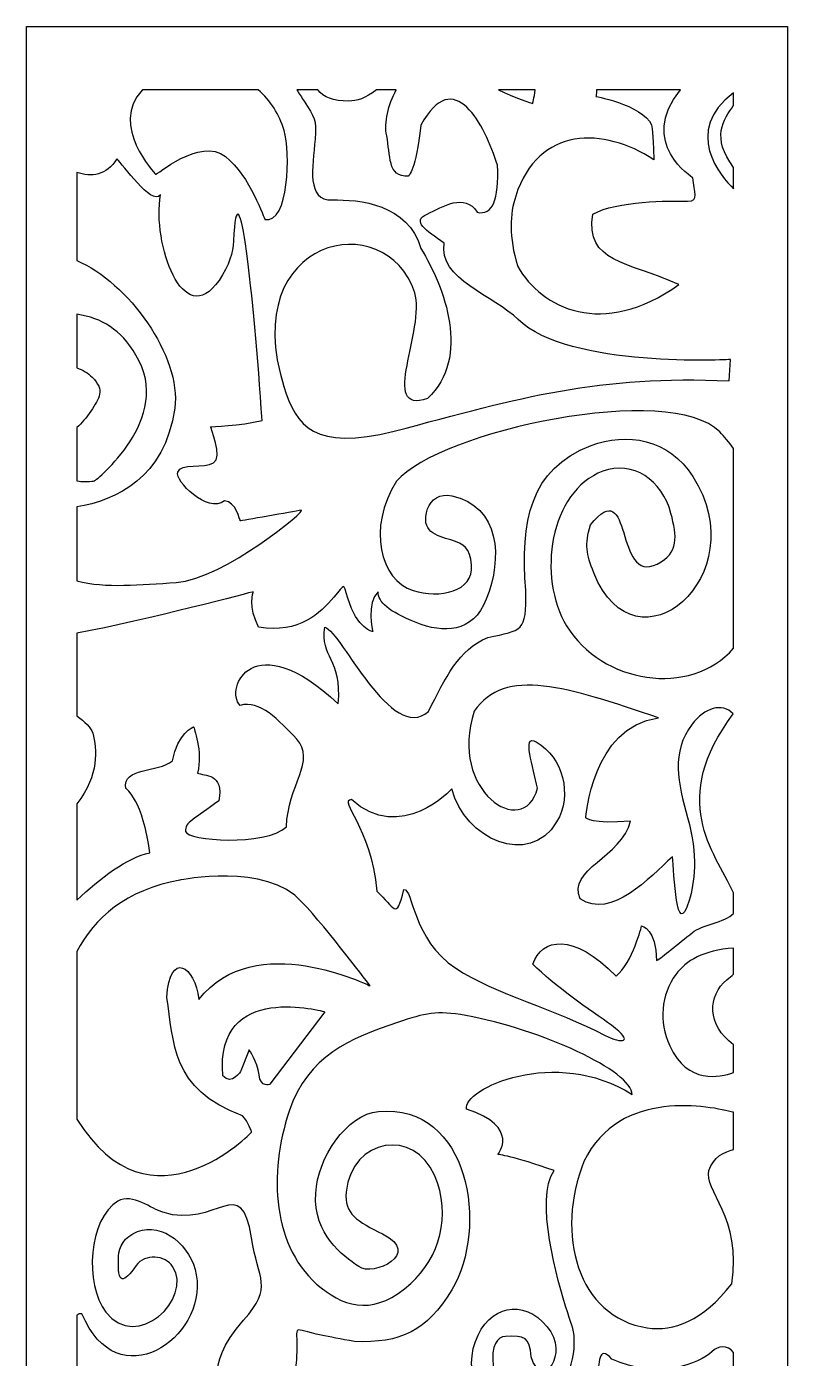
# Model space of a CAD drawing. Header units: centimetres. Extents: x -27 to -21.9, y -9 to 9.
# Drawn here: x -27 to -21.86, y 0 to 9 of the extents above; entities that cross this region are included whole.
import ezdxf

# ---------------------------------------------------------------- set-up
doc = ezdxf.new("R2010")
doc.units = ezdxf.units.CM
doc.header["$MEASUREMENT"] = 0
doc.layers.add('layer 1', color=7, linetype='Continuous')

msp = doc.modelspace()

# ---------------------------------------------------------------- linework, layer by layer
at = {"layer": 'layer 1', "color": 250}
for points, knots in [([(-21.85605, 9.00069), (-21.85605, 9.00069), (-26.99914, 9.00069), (-26.99914, 9.00069), (-26.99914, 9.00069), (-26.99914, 9.00069), (-26.99914, -9.00021), (-26.99914, -9.00021), (-26.99914, -9.00021), (-26.99914, -9.00021), (-21.85605, -9.00021), (-21.85605, -9.00021), (-21.85605, -9.00021), (-21.85605, -9.00021), (-21.85605, 9.00069), (-21.85605, 9.00069)], [0, 0, 0, 0, 0.2, 0.2, 0.2, 0.2, 0.4, 0.4, 0.4, 0.4, 0.6, 0.6, 0.6, 0.6, 1, 1, 1, 1]), ([(-25.17292, 8.5733), (-25.17292, 8.5733), (-25.03027, 8.5733), (-25.03027, 8.5733), (-25.03027, 8.5733), (-24.9894, 8.52231), (-24.93029, 8.4974), (-24.8201, 8.49721), (-24.8201, 8.49721), (-24.76847, 8.49712), (-24.7099, 8.51414), (-24.63361, 8.5733), (-24.63361, 8.5733), (-24.63361, 8.5733), (-24.50069, 8.5733), (-24.50069, 8.5733), (-24.50069, 8.5733), (-24.55555, 8.4722), (-24.58374, 8.35404), (-24.56483, 8.26238), (-24.56483, 8.26238), (-24.53849, 8.13459), (-24.56196, 7.97979), (-24.41832, 7.99087), (-24.41832, 7.99087), (-24.41832, 7.99087), (-24.36546, 8.0276), (-24.33376, 8.33361), (-24.33376, 8.33361), (-24.11181, 8.74979), (-23.90041, 8.33361), (-23.81585, 8.06432), (-23.81585, 8.06432), (-23.80528, 7.83175), (-23.84757, 7.72159), (-23.95326, 7.74607), (-23.95326, 7.74607), (-24.03782, 7.88071), (-24.18579, 7.78278), (-24.29148, 7.73382), (-24.29148, 7.73382), (-24.39717, 7.68486), (-24.30205, 7.62367), (-24.17521, 7.53798), (-24.17521, 7.53798), (-24.2214, 7.29724), (-23.83615, 7.17778), (-23.67542, 7.02086), (-23.67542, 7.02086), (-23.33505, 6.68847), (-22.24151, 6.75023), (-22.24151, 6.75023), (-22.24151, 6.75023), (-22.24151, 6.75023), (-22.24841, 6.6062), (-22.24841, 6.6062), (-22.24841, 6.6062), (-23.13112, 6.64466), (-23.65286, 6.49753), (-24.51343, 6.26497), (-24.51343, 6.26497), (-25.05561, 6.13377), (-25.1765, 6.29674), (-25.2603, 6.56714), (-25.2603, 6.56714), (-25.57585, 7.58513), (-24.56501, 7.7916), (-24.37568, 7.20186), (-24.37568, 7.20186), (-24.29825, 6.96067), (-24.62048, 6.36898), (-24.28884, 6.48645), (-24.28884, 6.48645), (-23.99385, 6.7659), (-24.17233, 7.23733), (-24.33376, 7.50125), (-24.33376, 7.50125), (-24.41731, 7.80039), (-24.75206, 7.8339), (-24.93373, 7.82914), (-24.93373, 7.82914), (-25.10703, 7.8246), (-25.06749, 8.04386), (-25.04878, 8.24066), (-25.04878, 8.24066), (-25.0359, 8.37623), (-25.0545, 8.38724), (-25.12343, 8.49659), (-25.12343, 8.49659), (-25.13928, 8.52174), (-25.15587, 8.54734), (-25.17292, 8.5733)], [0, 0, 0, 0, 0.0416667, 0.0416667, 0.0416667, 0.0416667, 0.0833333, 0.0833333, 0.0833333, 0.0833333, 0.125, 0.125, 0.125, 0.125, 0.1666667, 0.1666667, 0.1666667, 0.1666667, 0.2083333, 0.2083333, 0.2083333, 0.2083333, 0.25, 0.25, 0.25, 0.25, 0.2916667, 0.2916667, 0.2916667, 0.2916667, 0.3333333, 0.3333333, 0.3333333, 0.3333333, 0.375, 0.375, 0.375, 0.375, 0.4166667, 0.4166667, 0.4166667, 0.4166667, 0.4583333, 0.4583333, 0.4583333, 0.4583333, 0.5, 0.5, 0.5, 0.5, 0.5416667, 0.5416667, 0.5416667, 0.5416667, 0.5833333, 0.5833333, 0.5833333, 0.5833333, 0.625, 0.625, 0.625, 0.625, 0.6666667, 0.6666667, 0.6666667, 0.6666667, 0.7083333, 0.7083333, 0.7083333, 0.7083333, 0.75, 0.75, 0.75, 0.75, 0.7916667, 0.7916667, 0.7916667, 0.7916667, 0.8333333, 0.8333333, 0.8333333, 0.8333333, 0.875, 0.875, 0.875, 0.875, 0.9166667, 0.9166667, 0.9166667, 0.9166667, 1, 1, 1, 1]), ([(-26.21658, 8.5733), (-26.21658, 8.5733), (-25.43315, 8.5733), (-25.43315, 8.5733), (-25.43315, 8.5733), (-25.34846, 8.49797), (-25.29196, 8.41), (-25.25847, 8.29827), (-25.25847, 8.29827), (-25.21535, 8.15439), (-25.22399, 7.66456), (-25.38864, 7.69636), (-25.38864, 7.69636), (-25.38864, 7.69636), (-25.49125, 7.9934), (-25.65459, 8.12214), (-25.65459, 8.12214), (-25.82766, 8.25852), (-26.12851, 7.98835), (-26.12851, 8.00237), (-26.12851, 8.00237), (-26.12851, 8.01153), (-26.44359, 8.33055), (-26.21768, 8.57212), (-26.21768, 8.57212), (-26.21768, 8.57212), (-26.21658, 8.5733), (-26.21658, 8.5733)], [0, 0, 0, 0, 0.125, 0.125, 0.125, 0.125, 0.25, 0.25, 0.25, 0.25, 0.375, 0.375, 0.375, 0.375, 0.5, 0.5, 0.5, 0.5, 0.625, 0.625, 0.625, 0.625, 0.75, 0.75, 0.75, 0.75, 1, 1, 1, 1]), ([(-23.80984, 8.5733), (-23.80984, 8.5733), (-23.56072, 8.5733), (-23.56072, 8.5733), (-23.56072, 8.5733), (-23.56801, 8.51548), (-23.57751, 8.4805), (-23.57751, 8.4805), (-23.57751, 8.4805), (-23.57751, 8.4805), (-23.70931, 8.52106), (-23.80984, 8.5733)], [0, 0, 0, 0, 0.25, 0.25, 0.25, 0.25, 0.5, 0.5, 0.5, 0.5, 1, 1, 1, 1]), ([(-23.14566, 8.5733), (-23.14566, 8.5733), (-22.57829, 8.5733), (-22.57829, 8.5733), (-22.57829, 8.5733), (-22.87222, 8.21341), (-22.49467, 7.97864), (-22.49467, 7.97864), (-22.49467, 7.97864), (-22.48825, 7.88192), (-22.44672, 7.81914), (-22.5303, 7.82104), (-22.5303, 7.82104), (-22.65639, 7.82395), (-23.00795, 7.82333), (-23.17112, 7.73382), (-23.17112, 7.73382), (-23.22396, 7.40334), (-22.93859, 7.41557), (-22.58981, 7.25645), (-22.58981, 7.25645), (-23.1077, 6.88923), (-23.51991, 7.09733), (-23.67846, 7.37885), (-23.67846, 7.37885), (-23.74187, 7.58082), (-23.73097, 7.73803), (-23.69258, 7.85566), (-23.69258, 7.85566), (-23.53828, 8.32838), (-23.09757, 8.32304), (-22.75891, 8.10104), (-22.75891, 8.10104), (-22.75891, 8.10104), (-22.75891, 8.16224), (-22.76948, 8.30912), (-22.76948, 8.30912), (-22.78005, 8.45601), (-23.14998, 8.52946), (-23.14998, 8.52946), (-23.14998, 8.52946), (-23.14998, 8.52946), (-23.14759, 8.54441), (-23.14566, 8.5733)], [0, 0, 0, 0, 0.0833333, 0.0833333, 0.0833333, 0.0833333, 0.1666667, 0.1666667, 0.1666667, 0.1666667, 0.25, 0.25, 0.25, 0.25, 0.3333333, 0.3333333, 0.3333333, 0.3333333, 0.4166667, 0.4166667, 0.4166667, 0.4166667, 0.5, 0.5, 0.5, 0.5, 0.5833333, 0.5833333, 0.5833333, 0.5833333, 0.6666667, 0.6666667, 0.6666667, 0.6666667, 0.75, 0.75, 0.75, 0.75, 0.8333333, 0.8333333, 0.8333333, 0.8333333, 1, 1, 1, 1]), ([(-22.21943, 8.55296), (-22.21943, 8.55296), (-22.21943, 8.46909), (-22.21943, 8.46909), (-22.21943, 8.46909), (-22.28819, 8.37106), (-22.37226, 8.24945), (-22.21943, 8.04916), (-22.21943, 8.04916), (-22.21943, 8.04916), (-22.21943, 7.90364), (-22.21943, 7.90364), (-22.21943, 7.90364), (-22.30291, 7.98371), (-22.56855, 8.29478), (-22.21943, 8.55296)], [0, 0, 0, 0, 0.2, 0.2, 0.2, 0.2, 0.4, 0.4, 0.4, 0.4, 0.6, 0.6, 0.6, 0.6, 1, 1, 1, 1]), ([(-26.65935, 5.2534), (-26.65935, 5.2534), (-26.65935, 5.75348), (-26.65935, 5.75348), (-26.65935, 5.75348), (-26.39501, 5.79775), (-26.06414, 5.94917), (-25.99828, 6.42112), (-25.99828, 6.42112), (-25.94902, 6.77412), (-26.3167, 7.27423), (-26.65935, 7.41866), (-26.65935, 7.41866), (-26.65935, 7.41866), (-26.65935, 8.0145), (-26.65935, 8.0145), (-26.65935, 8.0145), (-26.56312, 7.9843), (-26.45878, 7.99072), (-26.39011, 8.10736), (-26.39011, 8.10736), (-26.34783, 8.07062), (-26.15757, 7.7891), (-26.09416, 7.86254), (-26.09416, 7.86254), (-26.15028, 7.53742), (-25.94306, 6.9341), (-25.69844, 7.28539), (-25.69844, 7.28539), (-25.62707, 7.38786), (-25.6056, 7.47385), (-25.60137, 7.55188), (-25.60137, 7.55188), (-25.56963, 8.13761), (-25.46281, 7.18768), (-25.40715, 6.33856), (-25.40715, 6.33856), (-25.55512, 6.30183), (-25.75594, 6.29577), (-25.75594, 6.29577), (-25.75594, 6.29577), (-25.75594, 6.29577), (-25.67138, 6.08768), (-25.7348, 6.05095), (-25.7348, 6.05095), (-25.79822, 6.01423), (-25.95675, 6.05095), (-25.97788, 5.98976), (-25.97788, 5.98976), (-25.99904, 5.92854), (-25.77708, 5.70821), (-25.66081, 5.7939), (-25.66081, 5.7939), (-25.58682, 5.7939), (-25.55512, 5.65926), (-25.55512, 5.65926), (-25.55512, 5.65926), (-25.55512, 5.65926), (-25.19575, 5.72046), (-25.14291, 5.73269), (-25.14291, 5.73269), (-25.09005, 5.74494), (-25.66081, 5.26757), (-25.98847, 5.24308), (-25.98847, 5.24308), (-26.23014, 5.22796), (-26.46376, 5.20345), (-26.65935, 5.2534)], [0, 0, 0, 0, 0.0555556, 0.0555556, 0.0555556, 0.0555556, 0.1111111, 0.1111111, 0.1111111, 0.1111111, 0.1666667, 0.1666667, 0.1666667, 0.1666667, 0.2222222, 0.2222222, 0.2222222, 0.2222222, 0.2777778, 0.2777778, 0.2777778, 0.2777778, 0.3333333, 0.3333333, 0.3333333, 0.3333333, 0.3888889, 0.3888889, 0.3888889, 0.3888889, 0.4444444, 0.4444444, 0.4444444, 0.4444444, 0.5, 0.5, 0.5, 0.5, 0.5555556, 0.5555556, 0.5555556, 0.5555556, 0.6111111, 0.6111111, 0.6111111, 0.6111111, 0.6666667, 0.6666667, 0.6666667, 0.6666667, 0.7222222, 0.7222222, 0.7222222, 0.7222222, 0.7777778, 0.7777778, 0.7777778, 0.7777778, 0.8333333, 0.8333333, 0.8333333, 0.8333333, 0.8888889, 0.8888889, 0.8888889, 0.8888889, 1, 1, 1, 1]), ([(-26.65935, 5.93065), (-26.65935, 5.93065), (-26.65935, 6.29068), (-26.65935, 6.29068), (-26.65935, 6.29068), (-26.62721, 6.32039), (-26.59514, 6.35669), (-26.56578, 6.40091), (-26.56578, 6.40091), (-26.5061, 6.4908), (-26.469, 6.5427), (-26.5552, 6.63022), (-26.5552, 6.63022), (-26.58427, 6.65972), (-26.62063, 6.67998), (-26.65935, 6.69374), (-26.65935, 6.69374), (-26.65935, 6.69374), (-26.65935, 7.0565), (-26.65935, 7.0565), (-26.65935, 7.0565), (-26.48662, 7.02803), (-26.36653, 6.95636), (-26.25983, 6.78062), (-26.25983, 6.78062), (-25.99743, 6.34845), (-26.53918, 5.93017), (-26.53918, 5.93017), (-26.53918, 5.93017), (-26.53918, 5.93017), (-26.59202, 5.91793), (-26.65544, 5.93017), (-26.65544, 5.93017), (-26.65674, 5.93031), (-26.65805, 5.93046), (-26.65935, 5.93065)], [0, 0, 0, 0, 0.1, 0.1, 0.1, 0.1, 0.2, 0.2, 0.2, 0.2, 0.3, 0.3, 0.3, 0.3, 0.4, 0.4, 0.4, 0.4, 0.5, 0.5, 0.5, 0.5, 0.6, 0.6, 0.6, 0.6, 0.7, 0.7, 0.7, 0.7, 0.8, 0.8, 0.8, 0.8, 1, 1, 1, 1]), ([(-26.65935, 3.09584), (-26.65935, 3.09584), (-26.65935, 3.74617), (-26.65935, 3.74617), (-26.65935, 3.74617), (-26.50553, 3.94602), (-26.5264, 4.11433), (-26.55188, 4.22499), (-26.55188, 4.22499), (-26.5645, 4.26304), (-26.60638, 4.30025), (-26.65935, 4.34247), (-26.65935, 4.34247), (-26.65935, 4.34247), (-26.65935, 4.90018), (-26.65935, 4.90018), (-26.65935, 4.90018), (-26.1884, 4.98721), (-25.4666, 5.18062), (-25.4666, 5.18062), (-25.4666, 5.18062), (-25.4666, 5.18062), (-25.50248, 5.07674), (-25.43072, 4.94171), (-25.43072, 4.94171), (-25.15323, 4.89351), (-25.01525, 5.03793), (-24.92133, 5.14428), (-24.92133, 5.14428), (-24.84424, 5.23161), (-24.86084, 5.24982), (-24.82745, 5.13609), (-24.82745, 5.13609), (-24.76609, 4.92701), (-24.65936, 4.91055), (-24.65936, 4.91055), (-24.65936, 4.91055), (-24.65936, 4.91055), (-24.70422, 5.10791), (-24.62349, 5.18062), (-24.62349, 5.18062), (-24.62349, 5.11292), (-24.55204, 5.04519), (-24.36548, 4.97188), (-24.36548, 4.97188), (-24.18094, 4.89936), (-23.98442, 4.89791), (-23.89164, 5.13004), (-23.89164, 5.13004), (-23.78046, 5.40816), (-23.7979, 5.75816), (-24.12532, 5.82922), (-24.12532, 5.82922), (-24.2044, 5.84638), (-24.26726, 5.80433), (-24.28815, 5.74168), (-24.28815, 5.74168), (-24.34025, 5.58547), (-24.22818, 5.55888), (-24.13118, 5.53064), (-24.13118, 5.53064), (-24.04337, 5.50507), (-24.00082, 5.47653), (-23.99103, 5.35993), (-23.99103, 5.35993), (-23.97594, 5.18042), (-24.20781, 5.13162), (-24.38686, 5.1887), (-24.38686, 5.1887), (-24.60569, 5.2585), (-24.69971, 5.61049), (-24.49792, 5.9285), (-24.49792, 5.9285), (-24.20438, 6.26844), (-22.64396, 6.60122), (-22.31321, 6.26056), (-22.31321, 6.26056), (-22.28277, 6.22922), (-22.25072, 6.19174), (-22.21943, 6.14789), (-22.21943, 6.14789), (-22.21943, 6.14789), (-22.21943, 4.79851), (-22.21943, 4.79851), (-22.21943, 4.79851), (-22.5118, 4.46307), (-23.11282, 4.5606), (-23.34861, 4.94909), (-23.34861, 4.94909), (-23.548, 5.27761), (-23.46462, 5.86178), (-23.10328, 5.99491), (-23.10328, 5.99491), (-22.90248, 6.06887), (-22.70295, 5.93723), (-22.64322, 5.71034), (-22.64322, 5.71034), (-22.60225, 5.55465), (-22.58837, 5.44174), (-22.73525, 5.36795), (-22.73525, 5.36795), (-23.02836, 5.22067), (-22.89759, 5.99036), (-23.18736, 5.63179), (-23.18736, 5.63179), (-23.22702, 5.49593), (-23.21667, 5.43675), (-23.16511, 5.30882), (-23.16511, 5.30882), (-22.8786, 4.59776), (-22.06842, 5.28688), (-22.4945, 5.95882), (-22.4945, 5.95882), (-22.65727, 6.21552), (-22.94279, 6.26013), (-23.18343, 6.16849), (-23.18343, 6.16849), (-23.60016, 6.00982), (-23.65884, 5.65407), (-23.62474, 5.18815), (-23.62474, 5.18815), (-23.61939, 4.90466), (-23.64646, 4.92323), (-23.88191, 4.87085), (-23.88191, 4.87085), (-24.07853, 4.78897), (-24.16672, 4.60102), (-24.28266, 4.37041), (-24.28266, 4.37041), (-24.53379, 4.15227), (-24.86565, 4.90016), (-24.98226, 4.94171), (-24.98226, 4.94171), (-25.01814, 4.73396), (-24.86565, 4.73396), (-24.89256, 4.42234), (-24.89256, 4.42234), (-25.4666, 4.96248), (-25.66392, 4.52622), (-25.55628, 4.41196), (-25.55628, 4.41196), (-25.42448, 4.45212), (-25.29269, 4.31209), (-25.17333, 4.18409), (-25.17333, 4.18409), (-25.03922, 4.04032), (-25.23509, 3.86966), (-25.24236, 3.59137), (-25.24236, 3.59137), (-25.38588, 3.45633), (-25.91506, 3.49788), (-25.92403, 3.56021), (-25.92403, 3.56021), (-25.933, 3.62252), (-25.86124, 3.6433), (-25.69979, 3.76795), (-25.69979, 3.76795), (-25.66392, 3.95492), (-25.79846, 3.93415), (-25.8433, 3.95492), (-25.8433, 3.95492), (-25.80742, 4.10034), (-25.87021, 4.26654), (-25.87021, 4.26654), (-25.87021, 4.26654), (-25.87021, 4.26654), (-25.97784, 4.22499), (-26.01373, 4.03801), (-26.01373, 4.03801), (-26.11238, 3.95492), (-26.35454, 3.99647), (-26.32765, 3.85104), (-26.32765, 3.85104), (-26.32765, 3.85104), (-26.21104, 3.76795), (-26.1662, 3.41478), (-26.1662, 3.41478), (-26.31771, 3.38632), (-26.50286, 3.24308), (-26.65935, 3.09584)], [0, 0, 0, 0, 0.0217391, 0.0217391, 0.0217391, 0.0217391, 0.0434783, 0.0434783, 0.0434783, 0.0434783, 0.0652174, 0.0652174, 0.0652174, 0.0652174, 0.0869565, 0.0869565, 0.0869565, 0.0869565, 0.1086957, 0.1086957, 0.1086957, 0.1086957, 0.1304348, 0.1304348, 0.1304348, 0.1304348, 0.1521739, 0.1521739, 0.1521739, 0.1521739, 0.173913, 0.173913, 0.173913, 0.173913, 0.1956522, 0.1956522, 0.1956522, 0.1956522, 0.2173913, 0.2173913, 0.2173913, 0.2173913, 0.2391304, 0.2391304, 0.2391304, 0.2391304, 0.2608696, 0.2608696, 0.2608696, 0.2608696, 0.2826087, 0.2826087, 0.2826087, 0.2826087, 0.3043478, 0.3043478, 0.3043478, 0.3043478, 0.326087, 0.326087, 0.326087, 0.326087, 0.3478261, 0.3478261, 0.3478261, 0.3478261, 0.3695652, 0.3695652, 0.3695652, 0.3695652, 0.3913043, 0.3913043, 0.3913043, 0.3913043, 0.4130435, 0.4130435, 0.4130435, 0.4130435, 0.4347826, 0.4347826, 0.4347826, 0.4347826, 0.4565217, 0.4565217, 0.4565217, 0.4565217, 0.4782609, 0.4782609, 0.4782609, 0.4782609, 0.5, 0.5, 0.5, 0.5, 0.5217391, 0.5217391, 0.5217391, 0.5217391, 0.5434783, 0.5434783, 0.5434783, 0.5434783, 0.5652174, 0.5652174, 0.5652174, 0.5652174, 0.5869565, 0.5869565, 0.5869565, 0.5869565, 0.6086957, 0.6086957, 0.6086957, 0.6086957, 0.6304348, 0.6304348, 0.6304348, 0.6304348, 0.6521739, 0.6521739, 0.6521739, 0.6521739, 0.673913, 0.673913, 0.673913, 0.673913, 0.6956522, 0.6956522, 0.6956522, 0.6956522, 0.7173913, 0.7173913, 0.7173913, 0.7173913, 0.7391304, 0.7391304, 0.7391304, 0.7391304, 0.7608696, 0.7608696, 0.7608696, 0.7608696, 0.7826087, 0.7826087, 0.7826087, 0.7826087, 0.8043478, 0.8043478, 0.8043478, 0.8043478, 0.826087, 0.826087, 0.826087, 0.826087, 0.8478261, 0.8478261, 0.8478261, 0.8478261, 0.8695652, 0.8695652, 0.8695652, 0.8695652, 0.8913043, 0.8913043, 0.8913043, 0.8913043, 0.9130435, 0.9130435, 0.9130435, 0.9130435, 0.9347826, 0.9347826, 0.9347826, 0.9347826, 0.9565217, 0.9565217, 0.9565217, 0.9565217, 1, 1, 1, 1]), ([(-22.21943, 3.14544), (-22.21943, 3.14544), (-22.21943, 3.00623), (-22.21943, 3.00623), (-22.21943, 3.00623), (-22.27869, 2.94525), (-22.43525, 2.92722), (-22.49832, 2.87665), (-22.49832, 2.87665), (-22.59514, 2.79898), (-22.70117, 2.70971), (-22.74033, 2.68703), (-22.74033, 2.68703), (-22.74033, 2.89788), (-22.84149, 2.92132), (-22.84149, 2.92132), (-22.84149, 2.92132), (-22.84149, 2.92132), (-22.90218, 2.67532), (-23.01345, 2.58161), (-23.01345, 2.58161), (-23.30469, 2.88141), (-23.51824, 2.83652), (-23.57657, 2.6627), (-23.57657, 2.6627), (-23.43666, 2.5191), (-23.18507, 2.3502), (-23.04512, 2.24944), (-23.04512, 2.24944), (-22.88357, 2.13314), (-22.97513, 2.12158), (-23.08818, 2.18116), (-23.08818, 2.18116), (-23.42543, 2.35891), (-23.82783, 2.45862), (-24.09768, 2.63507), (-24.09768, 2.63507), (-24.39199, 2.82751), (-24.38438, 3.17572), (-24.44978, 3.16732), (-24.44978, 3.16732), (-24.50036, 2.94474), (-24.51048, 3.05017), (-24.63186, 3.1556), (-24.63186, 3.1556), (-24.67233, 3.60074), (-24.89484, 3.76475), (-24.80382, 3.77645), (-24.80382, 3.77645), (-24.47002, 3.47189), (-24.12403, 3.84771), (-24.12403, 3.84771), (-24.12403, 3.84771), (-24.03993, 3.50681), (-23.59933, 3.31428), (-23.41601, 3.62411), (-23.41601, 3.62411), (-23.30736, 3.80773), (-23.37214, 4.06012), (-23.55414, 4.16539), (-23.55414, 4.16539), (-23.65271, 4.2224), (-23.57446, 3.992), (-23.545, 3.85227), (-23.545, 3.85227), (-23.63854, 3.4953), (-24.15139, 3.83615), (-23.9731, 4.37209), (-23.9731, 4.37209), (-23.76555, 4.678), (-23.34443, 4.53651), (-22.72787, 4.32841), (-22.72787, 4.32841), (-23.18068, 4.26287), (-23.21841, 3.65106), (-23.21841, 3.65106), (-23.21841, 3.65106), (-23.21841, 3.65106), (-23.18068, 3.60736), (-22.91655, 3.62921), (-22.91655, 3.62921), (-22.97314, 3.38886), (-23.35049, 3.30146), (-23.25615, 3.10481), (-23.25615, 3.10481), (-23.04864, 2.96053), (-22.78439, 3.24909), (-22.63354, 3.38886), (-22.63354, 3.38886), (-22.61978, 3.28797), (-22.6098, 2.80393), (-22.51977, 3.09388), (-22.51977, 3.09388), (-22.48438, 3.20785), (-22.45805, 3.39941), (-22.53041, 3.65443), (-22.53041, 3.65443), (-22.59629, 3.88661), (-22.64371, 4.09699), (-22.49982, 4.28533), (-22.49982, 4.28533), (-22.41633, 4.39461), (-22.29676, 4.43415), (-22.22277, 4.3544), (-22.22277, 4.3544), (-22.65626, 3.77132), (-22.35729, 3.4304), (-22.21943, 3.14544)], [0, 0, 0, 0, 0.0357143, 0.0357143, 0.0357143, 0.0357143, 0.0714286, 0.0714286, 0.0714286, 0.0714286, 0.1071429, 0.1071429, 0.1071429, 0.1071429, 0.1428571, 0.1428571, 0.1428571, 0.1428571, 0.1785714, 0.1785714, 0.1785714, 0.1785714, 0.2142857, 0.2142857, 0.2142857, 0.2142857, 0.25, 0.25, 0.25, 0.25, 0.2857143, 0.2857143, 0.2857143, 0.2857143, 0.3214286, 0.3214286, 0.3214286, 0.3214286, 0.3571429, 0.3571429, 0.3571429, 0.3571429, 0.3928571, 0.3928571, 0.3928571, 0.3928571, 0.4285714, 0.4285714, 0.4285714, 0.4285714, 0.4642857, 0.4642857, 0.4642857, 0.4642857, 0.5, 0.5, 0.5, 0.5, 0.5357143, 0.5357143, 0.5357143, 0.5357143, 0.5714286, 0.5714286, 0.5714286, 0.5714286, 0.6071429, 0.6071429, 0.6071429, 0.6071429, 0.6428571, 0.6428571, 0.6428571, 0.6428571, 0.6785714, 0.6785714, 0.6785714, 0.6785714, 0.7142857, 0.7142857, 0.7142857, 0.7142857, 0.75, 0.75, 0.75, 0.75, 0.7857143, 0.7857143, 0.7857143, 0.7857143, 0.8214286, 0.8214286, 0.8214286, 0.8214286, 0.8571429, 0.8571429, 0.8571429, 0.8571429, 0.8928571, 0.8928571, 0.8928571, 0.8928571, 0.9285714, 0.9285714, 0.9285714, 0.9285714, 1, 1, 1, 1]), ([(-26.65935, 1.61557), (-26.65935, 1.61557), (-26.65935, 2.74729), (-26.65935, 2.74729), (-26.65935, 2.74729), (-26.54189, 2.97496), (-26.3282, 3.16433), (-25.96274, 3.23116), (-25.96274, 3.23116), (-25.96274, 3.23116), (-25.37776, 3.35375), (-25.1382, 3.08276), (-25.1382, 3.08276), (-24.95992, 2.89566), (-24.6758, 2.51499), (-24.6758, 2.51499), (-24.6758, 2.51499), (-24.6758, 2.51499), (-25.45576, 2.90857), (-25.8346, 2.42466), (-25.8346, 2.42466), (-25.86246, 2.65049), (-26.02959, 2.76017), (-26.05187, 2.43757), (-26.05187, 2.43757), (-26.00173, 2.14077), (-26.02959, 1.81817), (-25.53934, 1.63752), (-25.53934, 1.63752), (-25.50034, 1.59881), (-25.47805, 1.52783), (-25.47805, 1.52783), (-25.47805, 1.52783), (-25.47805, 1.52783), (-26.16089, 0.80992), (-26.65935, 1.61557)], [0, 0, 0, 0, 0.1, 0.1, 0.1, 0.1, 0.2, 0.2, 0.2, 0.2, 0.3, 0.3, 0.3, 0.3, 0.4, 0.4, 0.4, 0.4, 0.5, 0.5, 0.5, 0.5, 0.6, 0.6, 0.6, 0.6, 0.7, 0.7, 0.7, 0.7, 0.8, 0.8, 0.8, 0.8, 1, 1, 1, 1]), ([(-22.21943, 2.77184), (-22.21943, 2.77184), (-22.21943, 2.59402), (-22.21943, 2.59402), (-22.21943, 2.59402), (-22.23215, 2.5828), (-22.24651, 2.57152), (-22.26438, 2.55683), (-22.26438, 2.55683), (-22.3939, 2.45024), (-22.40439, 2.25313), (-22.21943, 2.1179), (-22.21943, 2.1179), (-22.21943, 2.1179), (-22.21943, 1.92959), (-22.21943, 1.92959), (-22.21943, 1.92959), (-22.31256, 1.89975), (-22.53072, 1.84648), (-22.65151, 2.11082), (-22.65151, 2.11082), (-22.72642, 2.27475), (-22.71142, 2.45439), (-22.60944, 2.59369), (-22.60944, 2.59369), (-22.54111, 2.68702), (-22.42435, 2.75631), (-22.21943, 2.77184)], [0, 0, 0, 0, 0.125, 0.125, 0.125, 0.125, 0.25, 0.25, 0.25, 0.25, 0.375, 0.375, 0.375, 0.375, 0.5, 0.5, 0.5, 0.5, 0.625, 0.625, 0.625, 0.625, 0.75, 0.75, 0.75, 0.75, 1, 1, 1, 1]), ([(-25.35548, 1.85042), (-25.35548, 1.85042), (-24.98221, 2.34078), (-24.98221, 2.34078), (-24.98221, 2.34078), (-24.98221, 2.34078), (-25.72874, 2.55371), (-25.67304, 1.9085), (-25.67304, 1.9085), (-25.61176, 1.83752), (-25.55047, 1.94076), (-25.55047, 1.94076), (-25.55047, 1.94076), (-25.55047, 1.94076), (-25.49475, 2.08271), (-25.49475, 2.08271), (-25.49475, 2.08271), (-25.49475, 2.08271), (-25.43905, 2.00529), (-25.4279, 1.91496), (-25.4279, 1.91496), (-25.41676, 1.82462), (-25.35548, 1.85042), (-25.35548, 1.85042)], [0, 0, 0, 0, 0.1428571, 0.1428571, 0.1428571, 0.1428571, 0.2857143, 0.2857143, 0.2857143, 0.2857143, 0.4285714, 0.4285714, 0.4285714, 0.4285714, 0.5714286, 0.5714286, 0.5714286, 0.5714286, 0.7142857, 0.7142857, 0.7142857, 0.7142857, 1, 1, 1, 1]), ([(-26.65935, -1.73119), (-26.65935, -1.73119), (-26.65935, -1.04371), (-26.65935, -1.04371), (-26.65935, -1.04371), (-26.62243, -1.02709), (-26.58419, -1.01363), (-26.55113, -1.0098), (-26.55113, -1.0098), (-26.44544, -0.99755), (-26.44544, -0.71602), (-26.44544, -0.64259), (-26.44544, -0.64259), (-26.44544, -0.59149), (-26.57841, -0.49899), (-26.65935, -0.44738), (-26.65935, -0.44738), (-26.65935, -0.44738), (-26.65935, 0.29066), (-26.65935, 0.29066), (-26.65935, 0.29066), (-26.64923, 0.29752), (-26.63788, 0.30086), (-26.62513, 0.29993), (-26.62513, 0.29993), (-26.38995, -0.2771), (-25.77857, 0.12651), (-25.85215, 0.563), (-25.85215, 0.563), (-25.88482, 0.75684), (-26.08212, 0.92331), (-26.2507, 0.85482), (-26.2507, 0.85482), (-26.34191, 0.81778), (-26.3745, 0.75244), (-26.37768, 0.68815), (-26.37768, 0.68815), (-26.38788, 0.48183), (-26.3428, 0.50936), (-26.25949, 0.6246), (-26.25949, 0.6246), (-26.19857, 0.70888), (-26.06175, 0.69555), (-26.01195, 0.61897), (-26.01195, 0.61897), (-25.87062, 0.40158), (-26.25692, 0.03934), (-26.46441, 0.31087), (-26.46441, 0.31087), (-26.60909, 0.50015), (-26.58183, 0.94298), (-26.38162, 1.06065), (-26.38162, 1.06065), (-26.28706, 1.11622), (-26.14956, 1.00582), (-26.07823, 0.98518), (-26.07823, 0.98518), (-25.71207, 0.86953), (-25.5494, 1.26374), (-25.47893, 0.81194), (-25.47893, 0.81194), (-25.43463, 0.52786), (-25.32886, 0.48493), (-25.53215, 0.25629), (-25.53215, 0.25629), (-25.82803, -0.07647), (-25.6633, -0.23864), (-25.6633, -0.23864), (-25.6633, -0.23864), (-25.6633, -0.23864), (-25.46248, -0.14072), (-25.46248, -0.14072), (-25.46248, -0.14072), (-25.46248, -0.14072), (-25.46248, -0.23864), (-25.30394, -0.28761), (-25.30394, -0.28761), (-25.20089, -0.25777), (-25.17633, -0.08702), (-25.17288, 0.04181), (-25.17288, 0.04181), (-25.16757, 0.24034), (-25.21344, 0.19578), (-25.00692, 0.15477), (-25.00692, 0.15477), (-24.95062, 0.14359), (-24.87701, 0.12917), (-24.78158, 0.11082), (-24.78158, 0.11082), (-24.4725, 0.1007), (-24.29369, 0.17952), (-24.12402, 0.46222), (-24.12402, 0.46222), (-23.87388, 0.87899), (-24.00604, 1.72266), (-24.62048, 1.66728), (-24.62048, 1.66728), (-24.83656, 1.64782), (-25.03292, 1.35092), (-25.04492, 1.11454), (-25.04492, 1.11454), (-25.05933, 0.83097), (-24.86167, 0.69469), (-24.75432, 0.6182), (-24.75432, 0.6182), (-24.65544, 0.54771), (-24.32089, 0.70469), (-24.59283, 0.83902), (-24.59283, 0.83902), (-24.76162, 0.9224), (-24.85435, 0.97527), (-24.83874, 1.12199), (-24.83874, 1.12199), (-24.79931, 1.49301), (-24.37654, 1.55116), (-24.24137, 1.23521), (-24.24137, 1.23521), (-24.12406, 0.96095), (-24.20988, 0.67843), (-24.40228, 0.50342), (-24.40228, 0.50342), (-24.63419, 0.29247), (-24.83348, 0.33351), (-25.008, 0.47394), (-25.008, 0.47394), (-25.34356, 0.74403), (-25.36398, 1.25053), (-25.22405, 1.66885), (-25.22405, 1.66885), (-25.09791, 2.04593), (-24.80997, 2.16144), (-24.49171, 2.26834), (-24.49171, 2.26834), (-24.30275, 2.33181), (-24.22914, 2.35166), (-24.03019, 2.31556), (-24.03019, 2.31556), (-23.52134, 2.22317), (-22.90467, 1.93882), (-22.90467, 1.78104), (-22.90467, 1.78104), (-23.42257, 2.11152), (-24.05673, 1.81776), (-24.02504, 1.68311), (-24.02504, 1.68311), (-23.6551, 1.56071), (-23.81365, 1.37711), (-23.81365, 1.37711), (-23.81365, 1.37711), (-23.81365, 1.37711), (-23.70794, 1.36486), (-23.43315, 1.26693), (-23.43315, 1.26693), (-23.56526, 1.07568), (-23.41353, 0.53328), (-23.34083, 0.30513), (-23.34083, 0.30513), (-23.3127, 0.21689), (-23.29408, 0.18378), (-23.29652, 0.09182), (-23.29652, 0.09182), (-23.29858, 0.01572), (-23.31788, -0.09138), (-23.39086, -0.20193), (-23.39086, -0.20193), (-23.5494, -0.41001), (-23.79251, -0.23864), (-23.84535, -0.05504), (-23.84535, -0.05504), (-23.8607, 0.08724), (-23.81491, 0.14342), (-23.76191, 0.14596), (-23.76191, 0.14596), (-23.6336, 0.15213), (-23.59531, 0.14217), (-23.58921, 0.00735), (-23.58921, 0.00735), (-23.5135, -0.22426), (-23.32712, 0.02867), (-23.47956, 0.21147), (-23.47956, 0.21147), (-23.6423, 0.40669), (-23.87576, 0.35467), (-23.96494, 0.11256), (-23.96494, 0.11256), (-24.05938, -0.14385), (-23.88068, -0.44688), (-23.63294, -0.49915), (-23.63294, -0.49915), (-23.3174, -0.56574), (-23.22158, -0.37833), (-23.14973, -0.13907), (-23.14973, -0.13907), (-23.11954, -0.03844), (-23.14202, 0.09517), (-23.04238, -0.00648), (-23.04238, -0.00648), (-22.74331, -0.15051), (-22.44489, -0.03743), (-22.36562, 0.04289), (-22.36562, 0.04289), (-22.32347, 0.0856), (-22.26299, 0.09176), (-22.21943, 0.03719), (-22.21943, 0.03719), (-22.21943, 0.03719), (-22.21943, -0.34834), (-22.21943, -0.34834), (-22.21943, -0.34834), (-22.59988, -0.46625), (-22.83215, -1.01206), (-22.61977, -1.4059), (-22.61977, -1.4059), (-22.49913, -1.6296), (-22.29164, -1.76871), (-22.29164, -1.76871), (-22.29164, -1.76871), (-22.71442, -2.17264), (-22.28107, -2.44193), (-22.28107, -2.44193), (-22.28107, -2.44193), (-22.28107, -2.44193), (-22.2705, -2.60106), (-22.2705, -2.60106), (-22.2705, -2.60106), (-22.42212, -2.59343), (-22.97462, -2.5473), (-22.96345, -2.77738), (-22.96345, -2.77738), (-22.95174, -3.01653), (-22.68956, -3.02116), (-22.37619, -3.16412), (-22.37619, -3.16412), (-22.8941, -3.53134), (-23.30631, -3.32325), (-23.46485, -3.04172), (-23.46485, -3.04172), (-23.52827, -2.83975), (-23.51737, -2.68254), (-23.47898, -2.56491), (-23.47898, -2.56491), (-23.32468, -2.09219), (-22.88397, -2.09753), (-22.54531, -2.31953), (-22.54531, -2.31953), (-22.54531, -2.31953), (-22.54531, -2.25834), (-22.55588, -2.11144), (-22.55588, -2.11144), (-22.56645, -1.96456), (-22.93638, -1.89111), (-22.93638, -1.89111), (-22.93638, -1.89111), (-22.93638, -1.89111), (-22.90467, -1.69526), (-22.97866, -1.35253), (-22.97866, -1.35253), (-23.10548, -1.0098), (-23.43315, -1.3403), (-23.43315, -1.3403), (-23.43315, -1.3403), (-23.59885, -0.38067), (-24.88529, -0.41595), (-24.98323, -1.30167), (-24.98323, -1.30167), (-25.01499, -1.58873), (-24.83657, -1.92299), (-24.6065, -1.92336), (-24.6065, -1.92336), (-24.39549, -1.92371), (-24.26956, -1.74716), (-24.23852, -1.53289), (-24.23852, -1.53289), (-24.21642, -1.38043), (-24.2473, -1.24801), (-24.33865, -1.17543), (-24.33865, -1.17543), (-24.48392, -1.06001), (-24.65802, -1.1888), (-24.69249, -1.36618), (-24.69249, -1.36618), (-24.72675, -1.54209), (-24.56986, -1.60547), (-24.52361, -1.49325), (-24.52361, -1.49325), (-24.48939, -1.41018), (-24.51594, -1.37688), (-24.47618, -1.36104), (-24.47618, -1.36104), (-24.35866, -1.31423), (-24.34962, -1.52864), (-24.41059, -1.61841), (-24.41059, -1.61841), (-24.47293, -1.71012), (-24.58585, -1.77803), (-24.70723, -1.70307), (-24.70723, -1.70307), (-24.86732, -1.5172), (-24.83016, -1.25607), (-24.70444, -1.09677), (-24.70444, -1.09677), (-24.63087, -1.00358), (-24.52651, -0.90419), (-24.41942, -0.87555), (-24.41942, -0.87555), (-24.22064, -0.82234), (-23.93458, -0.89598), (-23.70794, -1.1322), (-23.70794, -1.1322), (-23.39086, -1.47493), (-23.5177, -1.94007), (-23.5177, -1.94007), (-23.5177, -1.94007), (-23.5177, -1.94007), (-23.7273, -1.70706), (-23.9673, -1.63878), (-23.9673, -1.63878), (-24.3503, -1.52984), (-24.48169, -2.45106), (-24.20471, -2.4297), (-24.20471, -2.4297), (-24.20471, -2.4297), (-24.15187, -2.39297), (-24.12015, -2.08696), (-24.12015, -2.08696), (-23.8982, -1.67078), (-23.6868, -2.08696), (-23.60225, -2.35625), (-23.60225, -2.35625), (-23.59168, -2.58882), (-23.63397, -2.69898), (-23.73966, -2.6745), (-23.73966, -2.6745), (-23.82421, -2.53986), (-23.97218, -2.63778), (-24.07788, -2.68675), (-24.07788, -2.68675), (-24.18357, -2.73571), (-24.08845, -2.7969), (-23.96161, -2.8826), (-23.96161, -2.8826), (-24.0039, -3.10293), (-23.85592, -3.13964), (-23.61282, -3.26205), (-23.61282, -3.26205), (-23.49656, -3.56806), (-22.91524, -3.76391), (-22.91524, -3.76391), (-22.91524, -3.76391), (-22.91524, -3.76391), (-23.60225, -3.99648), (-24.29983, -4.15561), (-24.29983, -4.15561), (-24.84201, -4.28681), (-24.96289, -4.12383), (-25.0467, -3.85344), (-25.0467, -3.85344), (-25.36225, -2.83545), (-24.35141, -2.62897), (-24.16208, -3.21871), (-24.16208, -3.21871), (-24.08465, -3.45989), (-24.40687, -4.0516), (-24.07524, -3.93412), (-24.07524, -3.93412), (-23.77995, -3.31689), (-24.08613, -2.57483), (-24.72014, -2.59143), (-24.72014, -2.59143), (-24.85665, -2.595), (-24.85738, -2.43251), (-24.86325, -2.24818), (-24.86325, -2.24818), (-24.87207, -1.97131), (-24.98076, -1.79663), (-25.10263, -1.61835), (-25.10263, -1.61835), (-25.23226, -1.4287), (-26.15357, -0.30647), (-25.75842, -1.35253), (-25.75842, -1.35253), (-25.91697, -1.45351), (-26.04703, -1.51765), (-26.14359, -1.41219), (-26.14359, -1.41219), (-26.21863, -1.3302), (-26.26958, -1.17324), (-26.18809, -1.07427), (-26.18809, -1.07427), (-26.16526, -1.04655), (-26.13538, -1.03462), (-26.1051, -1.03135), (-26.1051, -1.03135), (-26.03845, -1.02416), (-25.96982, -1.05876), (-25.96982, -1.05876), (-25.96982, -1.05876), (-25.96982, -1.05876), (-25.94423, -0.90067), (-26.11532, -0.8508), (-26.11532, -0.8508), (-26.20709, -0.8241), (-26.27045, -0.88485), (-26.32954, -0.96412), (-26.32954, -0.96412), (-26.55215, -1.26263), (-26.17063, -1.69526), (-26.17063, -1.69526), (-26.17063, -1.69526), (-26.17063, -1.69526), (-26.65935, -1.73119), (-26.65935, -1.73119)], [0, 0, 0, 0, 0.0096154, 0.0096154, 0.0096154, 0.0096154, 0.0192308, 0.0192308, 0.0192308, 0.0192308, 0.0288462, 0.0288462, 0.0288462, 0.0288462, 0.0384615, 0.0384615, 0.0384615, 0.0384615, 0.0480769, 0.0480769, 0.0480769, 0.0480769, 0.0576923, 0.0576923, 0.0576923, 0.0576923, 0.0673077, 0.0673077, 0.0673077, 0.0673077, 0.0769231, 0.0769231, 0.0769231, 0.0769231, 0.0865385, 0.0865385, 0.0865385, 0.0865385, 0.0961538, 0.0961538, 0.0961538, 0.0961538, 0.1057692, 0.1057692, 0.1057692, 0.1057692, 0.1153846, 0.1153846, 0.1153846, 0.1153846, 0.125, 0.125, 0.125, 0.125, 0.1346154, 0.1346154, 0.1346154, 0.1346154, 0.1442308, 0.1442308, 0.1442308, 0.1442308, 0.1538462, 0.1538462, 0.1538462, 0.1538462, 0.1634615, 0.1634615, 0.1634615, 0.1634615, 0.1730769, 0.1730769, 0.1730769, 0.1730769, 0.1826923, 0.1826923, 0.1826923, 0.1826923, 0.1923077, 0.1923077, 0.1923077, 0.1923077, 0.2019231, 0.2019231, 0.2019231, 0.2019231, 0.2115385, 0.2115385, 0.2115385, 0.2115385, 0.2211538, 0.2211538, 0.2211538, 0.2211538, 0.2307692, 0.2307692, 0.2307692, 0.2307692, 0.2403846, 0.2403846, 0.2403846, 0.2403846, 0.25, 0.25, 0.25, 0.25, 0.2596154, 0.2596154, 0.2596154, 0.2596154, 0.2692308, 0.2692308, 0.2692308, 0.2692308, 0.2788462, 0.2788462, 0.2788462, 0.2788462, 0.2884615, 0.2884615, 0.2884615, 0.2884615, 0.2980769, 0.2980769, 0.2980769, 0.2980769, 0.3076923, 0.3076923, 0.3076923, 0.3076923, 0.3173077, 0.3173077, 0.3173077, 0.3173077, 0.3269231, 0.3269231, 0.3269231, 0.3269231, 0.3365385, 0.3365385, 0.3365385, 0.3365385, 0.3461538, 0.3461538, 0.3461538, 0.3461538, 0.3557692, 0.3557692, 0.3557692, 0.3557692, 0.3653846, 0.3653846, 0.3653846, 0.3653846, 0.375, 0.375, 0.375, 0.375, 0.3846154, 0.3846154, 0.3846154, 0.3846154, 0.3942308, 0.3942308, 0.3942308, 0.3942308, 0.4038462, 0.4038462, 0.4038462, 0.4038462, 0.4134615, 0.4134615, 0.4134615, 0.4134615, 0.4230769, 0.4230769, 0.4230769, 0.4230769, 0.4326923, 0.4326923, 0.4326923, 0.4326923, 0.4423077, 0.4423077, 0.4423077, 0.4423077, 0.4519231, 0.4519231, 0.4519231, 0.4519231, 0.4615385, 0.4615385, 0.4615385, 0.4615385, 0.4711538, 0.4711538, 0.4711538, 0.4711538, 0.4807692, 0.4807692, 0.4807692, 0.4807692, 0.4903846, 0.4903846, 0.4903846, 0.4903846, 0.5, 0.5, 0.5, 0.5, 0.5096154, 0.5096154, 0.5096154, 0.5096154, 0.5192308, 0.5192308, 0.5192308, 0.5192308, 0.5288462, 0.5288462, 0.5288462, 0.5288462, 0.5384615, 0.5384615, 0.5384615, 0.5384615, 0.5480769, 0.5480769, 0.5480769, 0.5480769, 0.5576923, 0.5576923, 0.5576923, 0.5576923, 0.5673077, 0.5673077, 0.5673077, 0.5673077, 0.5769231, 0.5769231, 0.5769231, 0.5769231, 0.5865385, 0.5865385, 0.5865385, 0.5865385, 0.5961538, 0.5961538, 0.5961538, 0.5961538, 0.6057692, 0.6057692, 0.6057692, 0.6057692, 0.6153846, 0.6153846, 0.6153846, 0.6153846, 0.625, 0.625, 0.625, 0.625, 0.6346154, 0.6346154, 0.6346154, 0.6346154, 0.6442308, 0.6442308, 0.6442308, 0.6442308, 0.6538462, 0.6538462, 0.6538462, 0.6538462, 0.6634615, 0.6634615, 0.6634615, 0.6634615, 0.6730769, 0.6730769, 0.6730769, 0.6730769, 0.6826923, 0.6826923, 0.6826923, 0.6826923, 0.6923077, 0.6923077, 0.6923077, 0.6923077, 0.7019231, 0.7019231, 0.7019231, 0.7019231, 0.7115385, 0.7115385, 0.7115385, 0.7115385, 0.7211538, 0.7211538, 0.7211538, 0.7211538, 0.7307692, 0.7307692, 0.7307692, 0.7307692, 0.7403846, 0.7403846, 0.7403846, 0.7403846, 0.75, 0.75, 0.75, 0.75, 0.7596154, 0.7596154, 0.7596154, 0.7596154, 0.7692308, 0.7692308, 0.7692308, 0.7692308, 0.7788462, 0.7788462, 0.7788462, 0.7788462, 0.7884615, 0.7884615, 0.7884615, 0.7884615, 0.7980769, 0.7980769, 0.7980769, 0.7980769, 0.8076923, 0.8076923, 0.8076923, 0.8076923, 0.8173077, 0.8173077, 0.8173077, 0.8173077, 0.8269231, 0.8269231, 0.8269231, 0.8269231, 0.8365385, 0.8365385, 0.8365385, 0.8365385, 0.8461538, 0.8461538, 0.8461538, 0.8461538, 0.8557692, 0.8557692, 0.8557692, 0.8557692, 0.8653846, 0.8653846, 0.8653846, 0.8653846, 0.875, 0.875, 0.875, 0.875, 0.8846154, 0.8846154, 0.8846154, 0.8846154, 0.8942308, 0.8942308, 0.8942308, 0.8942308, 0.9038462, 0.9038462, 0.9038462, 0.9038462, 0.9134615, 0.9134615, 0.9134615, 0.9134615, 0.9230769, 0.9230769, 0.9230769, 0.9230769, 0.9326923, 0.9326923, 0.9326923, 0.9326923, 0.9423077, 0.9423077, 0.9423077, 0.9423077, 0.9519231, 0.9519231, 0.9519231, 0.9519231, 0.9615385, 0.9615385, 0.9615385, 0.9615385, 0.9711538, 0.9711538, 0.9711538, 0.9711538, 0.9807692, 0.9807692, 0.9807692, 0.9807692, 1, 1, 1, 1]), ([(-22.21943, 1.66113), (-22.21943, 1.66113), (-22.21943, 1.41027), (-22.21943, 1.41027), (-22.21943, 1.41027), (-22.2785, 1.39639), (-22.3577, 1.35967), (-22.38587, 1.26834), (-22.38587, 1.26834), (-22.42627, 1.13732), (-22.15963, 0.95018), (-22.23235, 0.501), (-22.23235, 0.501), (-22.42697, 0.25058), (-22.62538, 0.17786), (-22.80278, 0.20429), (-22.80278, 0.20429), (-23.27443, 0.27454), (-23.42739, 0.84333), (-23.23157, 1.32842), (-23.23157, 1.32842), (-22.98737, 1.83144), (-22.37327, 1.70053), (-22.21943, 1.66113)], [0, 0, 0, 0, 0.1428571, 0.1428571, 0.1428571, 0.1428571, 0.2857143, 0.2857143, 0.2857143, 0.2857143, 0.4285714, 0.4285714, 0.4285714, 0.4285714, 0.5714286, 0.5714286, 0.5714286, 0.5714286, 0.7142857, 0.7142857, 0.7142857, 0.7142857, 1, 1, 1, 1])]:
    msp.add_open_spline(points, degree=3, knots=knots, dxfattribs=at)

doc.saveas('drawing.dxf')
